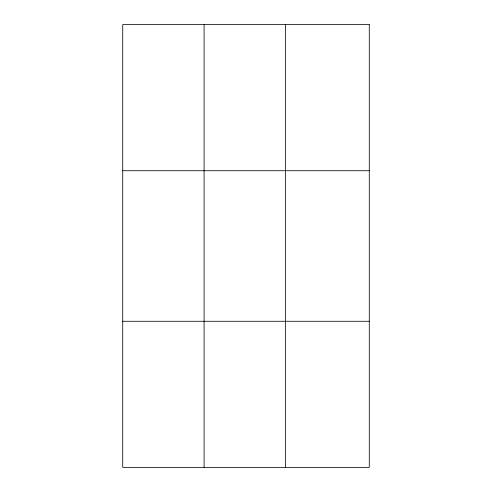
<?xml version="1.0" encoding="UTF-8"?>
<svg xmlns="http://www.w3.org/2000/svg" width="492" height="492" viewBox="0 0 492 492"><rect width="100%" height="100%" fill="white"/><g stroke="black" fill="none" stroke-linecap="round" stroke-linejoin="round"><path stroke-width="0.74" d="M204.088 24.6L204.088 467.4M285.446 24.6L285.446 467.4M122.723 170.724L369.277 170.724M122.723 321.276L369.277 321.276M369.277 24.6L369.277 467.4L122.723 467.4L122.723 24.6L369.277 24.6"/></g></svg>
